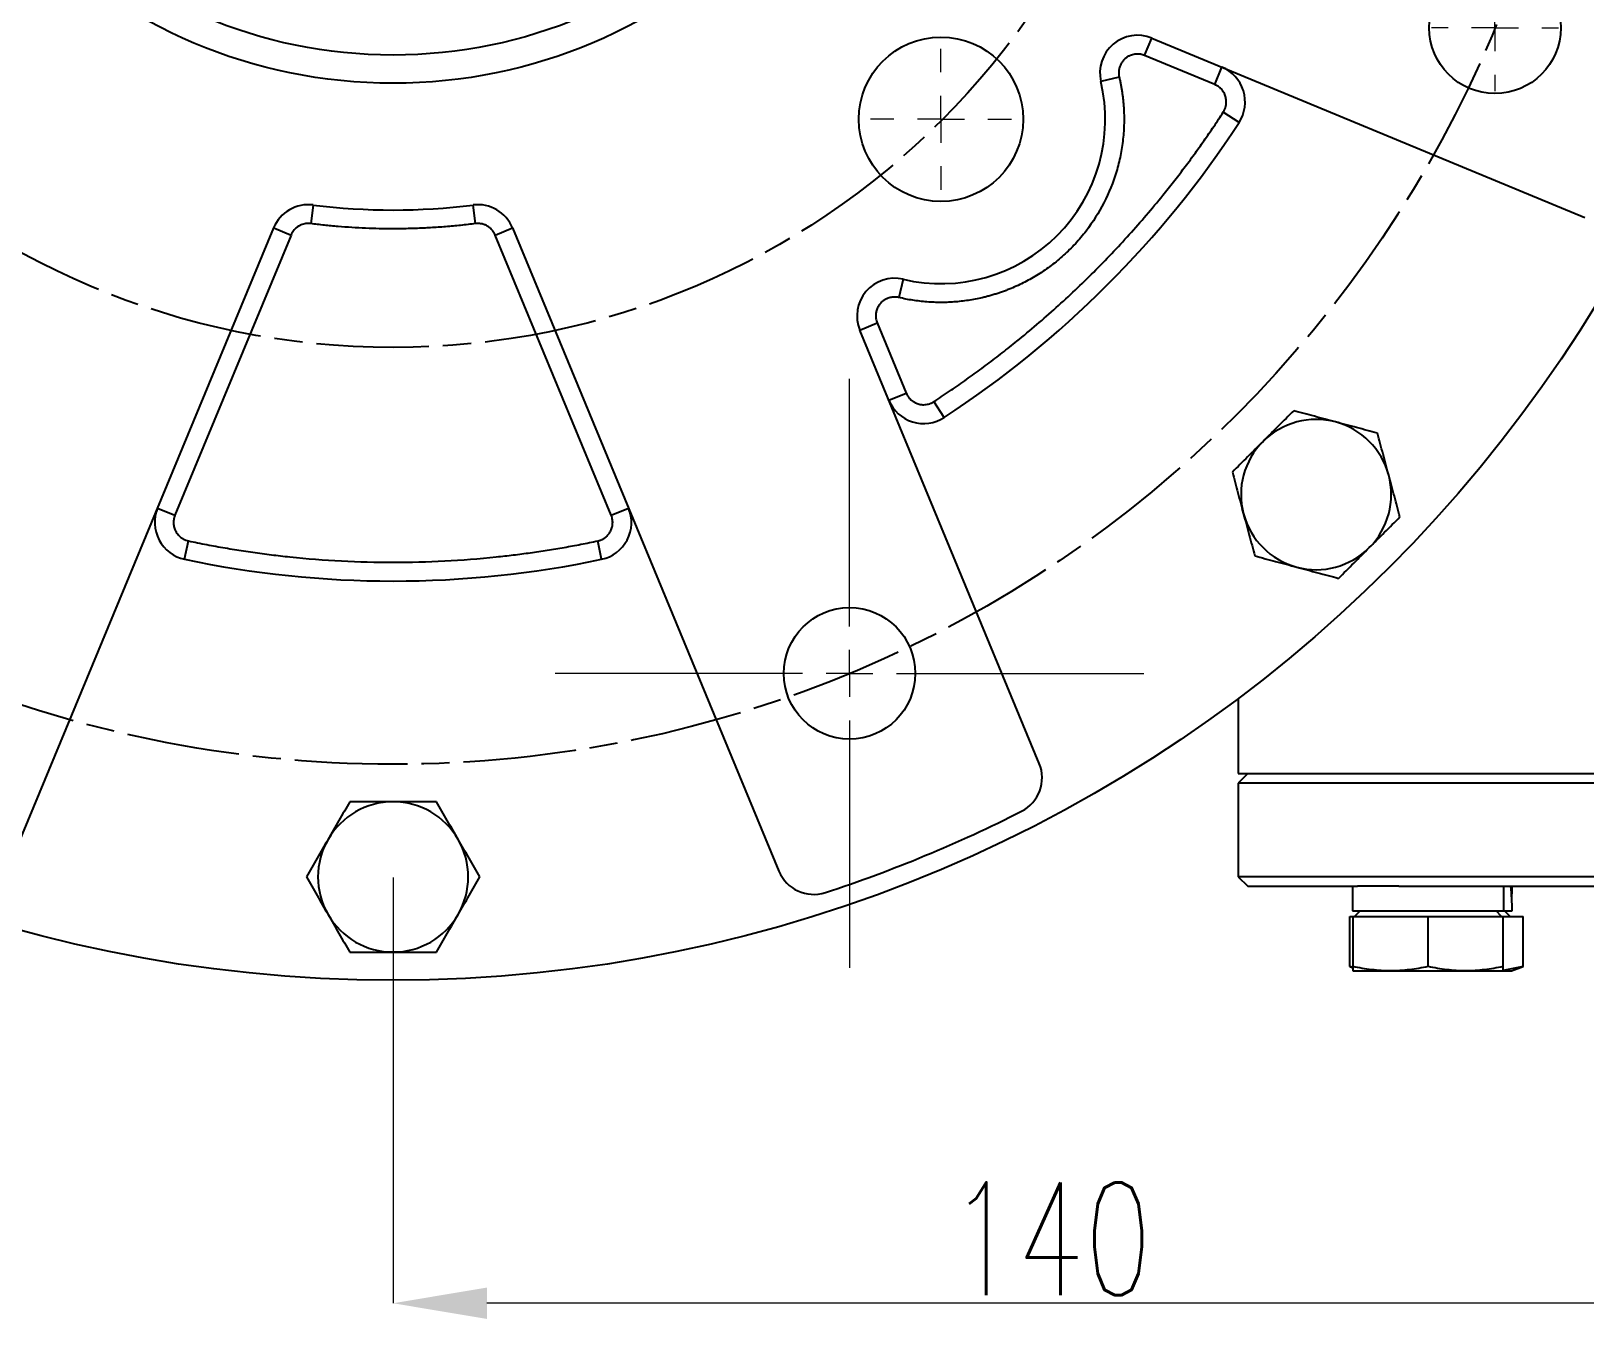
# Model space of a CAD drawing. Header units: millimetres. Extents: x 2451 to 4400, y 944 to 2322.
# Drawn here: x 3652.7 to 3818.1, y 1531.4 to 1668.5 of the extents above; entities that cross this region are included whole.
import ezdxf

# ---------------------------------------------------------------- set-up
doc = ezdxf.new("R2010")
doc.units = ezdxf.units.MM
doc.linetypes.add('AM_ISO08W050', pattern=[18, 12, -1.5, 3, -1.5])
for name, color, linetype, lineweight in [('10', 7, 'Continuous', 0), ('AM_5', 3, 'Continuous', 25), ('AM_7', 4, 'AM_ISO08W050', 25)]:
    doc.layers.add(name, color=color, linetype=linetype, lineweight=lineweight)
doc.styles.add('SLDTEXTSTYLE1', font='txt.shx', dxfattribs={"width": 0.7, "bigfont": 'gbcbig.shx'})
doc.dimstyles.new('SLDDIMSTYLE12$0', dxfattribs={"dimtxt": 12, "dimasz": 10, "dimexe": 0, "dimexo": 0.0625, "dimgap": 0.875, "dimtad": 1, "dimdec": 1, "dimlfac": 1.8, "dimrnd": 1e-09, "dimzin": 12, "dimdsep": 46, "dimtxsty": 'SLDTEXTSTYLE1', "dimcen": 0.09, "dimdle": 8.16, "dimclrd": 3, "dimclre": 3, "dimadec": 0, "dimazin": 3, "dimtfac": 1, "dimtdec": 1, "dimtofl": 0, "dimtmove": 0, "dimatfit": 3, "dimfxl": 0, "dimfrac": 2, "dimtolj": 1, "dimlwd": 5, "dimlwe": 5, "dimarcsym": 0})
doc.dimstyles.new('SLDDIMSTYLE12$3', dxfattribs={"dimtxt": 12, "dimasz": 10, "dimexe": 0, "dimexo": 0.0625, "dimgap": 0.875, "dimtad": 1, "dimdec": 1, "dimlfac": 1.8, "dimrnd": 1e-09, "dimzin": 12, "dimdsep": 46, "dimtxsty": 'SLDTEXTSTYLE1', "dimcen": 0.09, "dimdle": 8.16, "dimclrd": 3, "dimclre": 3, "dimadec": 0, "dimazin": 3, "dimtfac": 1, "dimtdec": 1, "dimtofl": 0, "dimtmove": 0, "dimatfit": 3, "dimfxl": 0, "dimfrac": 2, "dimtolj": 1, "dimlwd": 5, "dimlwe": 5, "dimarcsym": 0})

# ---------------------------------------------------------------- blocks, each defined once
blk = doc.blocks.new('SW_CENTERMARKSYMBOL_0')
at = {"layer": '10', "color": 0}
for p, q in [((0, 1), (0, 6.269)), ((0, 0), (0, 0.5)), ((-1, 0), (-6.269, 0)), ((0, 0), (-0.5, 0)), ((0, 0), (0, -0.5)), ((0, 0), (0.5, 0)), ((1, 0), (6.269, 0)), ((0, -1), (0, -6.269))]:
    blk.add_line(p, q, dxfattribs=at)
blk = doc.blocks.new('SW_CENTERMARKSYMBOL_8')
at = {"layer": '10', "color": 0}
for p, q in [((0, 1), (0, 1.5)), ((0, 0), (0, 0.5)), ((-1, 0), (-1.5, 0)), ((0, 0), (-0.5, 0)), ((0, 0), (0, -0.5)), ((0, 0), (0.5, 0)), ((1, 0), (1.5, 0)), ((0, -1), (0, -1.5))]:
    blk.add_line(p, q, dxfattribs=at)
blk = doc.blocks.new('SW_CENTERMARKSYMBOL_12')
at = {"layer": '10', "color": 0}
for p, q in [((0, 1), (0, 1.35)), ((0, 0), (0, 0.5)), ((-1, 0), (-1.35, 0)), ((0, 0), (-0.5, 0)), ((0, 0), (0, -0.5)), ((0, 0), (0.5, 0)), ((1, 0), (1.35, 0)), ((0, -1), (0, -1.35))]:
    blk.add_line(p, q, dxfattribs=at)
blk = doc.blocks.new('*D77')
at = {"layer": 'AM_5', "color": 3, "linetype": 'Continuous', "lineweight": 5, "transparency": 16777216}
blk.add_line((3528.99, 1833.97), (3561.27, 1810.78), dxfattribs=at)
at = {"layer": 'AM_5', "color": 3, "lineweight": 5, "transparency": 16777216}
for p, q in [((3691.22, 1717.35), (3691.22, 1717.53)), ((3691.13, 1717.44), (3691.31, 1717.44))]:
    blk.add_line(p, q, dxfattribs=at)
at = {"layer": 'AM_5', "color": 3, "transparency": 16777216}
blk.add_solid([(3562.25, 1812.14), (3560.3, 1809.43), (3569.4, 1804.95)], dxfattribs=at)
at = {"layer": 'Defpoints', "color": 0, "transparency": 16777216}
for p in [(3569.4, 1804.95), (3813.05, 1629.93)]:
    blk.add_point(p, dxfattribs=at)
at = {"layer": 'AM_5', "color": 0, "transparency": 16777216, "insert": (3545.08, 1830.88), "char_height": 12, "attachment_point": 5, "rotation": 324.3099, "style": 'SLDTEXTSTYLE1'}
blk.add_mtext('\\A1;∅300', dxfattribs=at)
blk = doc.blocks.new('*D81')
at = {"layer": 'AM_5', "color": 3, "linetype": 'Continuous', "lineweight": 5, "transparency": 16777216}
for p, q in [((3691.22, 1578.37), (3691.22, 1533.05)), ((3821.22, 1533.05), (3701.22, 1533.05))]:
    blk.add_line(p, q, dxfattribs=at)
at = {"layer": 'AM_5', "color": 3, "lineweight": 5, "transparency": 16777216}
blk.add_line((3831.22, 1561.47), (3831.22, 1533.05), dxfattribs=at)
at = {"layer": 'AM_5', "color": 3, "transparency": 16777216}
for points in [[(3701.22, 1534.72), (3701.22, 1531.38), (3691.22, 1533.05)], [(3821.22, 1534.72), (3821.22, 1531.38), (3831.22, 1533.05)]]:
    blk.add_solid(points, dxfattribs=at)
at = {"layer": 'Defpoints', "color": 0, "transparency": 16777216}
for p in [(3691.22, 1578.44), (3831.22, 1561.54), (3691.22, 1533.05)]:
    blk.add_point(p, dxfattribs=at)
at = {"layer": 'AM_5', "color": 0, "transparency": 16777216, "insert": (3761.22, 1539.92), "char_height": 12, "attachment_point": 5, "style": 'SLDTEXTSTYLE1'}
blk.add_mtext('\\A1;140', dxfattribs=at)
blk = doc.blocks.new('*D71')
at = {"layer": 'AM_5', "color": 3, "linetype": 'Continuous', "lineweight": 5, "transparency": 16777216}
blk.add_line((3514.18, 1811.73), (3570.3, 1781.84), dxfattribs=at)
at = {"layer": 'AM_5', "color": 3, "lineweight": 5, "transparency": 16777216}
for p, q in [((3691.22, 1717.35), (3691.22, 1717.53)), ((3691.13, 1717.44), (3691.31, 1717.44))]:
    blk.add_line(p, q, dxfattribs=at)
at = {"layer": 'AM_5', "color": 3, "transparency": 16777216}
blk.add_solid([(3571.09, 1783.31), (3569.52, 1780.37), (3579.13, 1777.14)], dxfattribs=at)
at = {"layer": 'Defpoints', "color": 0, "transparency": 16777216}
for p in [(3579.13, 1777.14), (3803.32, 1657.74)]:
    blk.add_point(p, dxfattribs=at)
at = {"layer": 'AM_5', "color": 0, "transparency": 16777216, "insert": (3531.78, 1810.14), "char_height": 12, "attachment_point": 5, "rotation": 331.9615, "style": 'SLDTEXTSTYLE1'}
blk.add_mtext('\\A1;∅254', dxfattribs=at)

msp = doc.modelspace()

# ---------------------------------------------------------------- linework, layer by layer
at = {"color": 7, "linetype": 'Continuous', "lineweight": 25}
for p, q in [((3771.251, 1665.889), (3772.016, 1667.736)), ((3772.016, 1667.736), (3818.134, 1648.634)), ((3778.715, 1662.797), (3771.251, 1665.889)), ((3778.715, 1662.797), (3779.48, 1664.644)), ((3768.539, 1663.581), (3766.592, 1663.122)), ((3781.301, 1658.766), (3779.626, 1659.857)), ((3682.703, 1649.973), (3682.452, 1647.989)), ((3699.996, 1647.989), (3699.746, 1649.973)), ((3650.137, 1579.047), (3678.506, 1647.536)), ((3680.354, 1646.77), (3667.995, 1616.935)), ((3678.506, 1647.536), (3680.354, 1646.77)), ((3702.095, 1646.77), (3703.942, 1647.536)), ((3714.453, 1616.935), (3702.095, 1646.77)), ((3703.942, 1647.536), (3732.311, 1579.047)), ((3745.54, 1642.069), (3745.08, 1640.123)), ((3740.925, 1636.645), (3742.773, 1637.411)), ((3760.028, 1590.528), (3740.925, 1636.645)), ((3742.773, 1637.411), (3745.865, 1629.946)), ((3744.017, 1629.181), (3745.865, 1629.946)), ((3749.896, 1627.36), (3748.804, 1629.036)), ((3666.148, 1617.7), (3667.995, 1616.935)), ((3714.453, 1616.935), (3716.301, 1617.7)), ((3781.601, 1617.658), (3781.907, 1616.51)), ((3669.017, 1612.256), (3669.43, 1614.213)), ((3713.431, 1612.256), (3713.018, 1614.213)), ((3781.224, 1597.437), (3781.224, 1589.437)), ((3782.224, 1589.437), (3781.224, 1588.437)), ((3781.224, 1589.437), (3881.224, 1589.437)), ((3781.224, 1588.437), (3781.224, 1578.437)), ((3831.224, 1588.437), (3781.224, 1588.437)), ((3781.224, 1578.437), (3782.224, 1577.437)), ((3881.224, 1578.437), (3781.224, 1578.437)), ((3782.224, 1577.437), (3793.912, 1577.437)), ((3793.383, 1577.437), (3793.383, 1574.837)), ((3798.335, 1577.437), (3793.912, 1577.437)), ((3798.335, 1577.437), (3862.986, 1577.437)), ((3809.483, 1574.837), (3809.483, 1577.437)), ((3793.094, 1568.888), (3793.094, 1574.237)), ((3793.094, 1574.237), (3793.433, 1574.237)), ((3793.383, 1574.837), (3809.483, 1574.837)), ((3793.433, 1574.237), (3793.433, 1568.888)), ((3793.433, 1574.237), (3801.433, 1574.237)), ((3794.198, 1574.837), (3793.598, 1574.237)), ((3801.433, 1568.888), (3801.433, 1574.237)), ((3801.433, 1574.237), (3809.433, 1574.237)), ((3809.268, 1574.237), (3808.668, 1574.837)), ((3809.433, 1574.237), (3811.569, 1574.237)), ((3809.433, 1568.888), (3809.433, 1574.237)), ((3809.483, 1574.837), (3810.382, 1574.837)), ((3810.167, 1574.237), (3809.567, 1574.837)), ((3811.569, 1568.888), (3811.569, 1574.237)), ((3793.094, 1568.888), (3793.433, 1568.764)), ((3793.433, 1568.822), (3793.094, 1568.888)), ((3811.569, 1568.888), (3809.433, 1568.471)), ((3810.332, 1568.437), (3811.569, 1568.888)), ((3793.433, 1568.437), (3797.433, 1568.437)), ((3797.433, 1568.437), (3805.433, 1568.437)), ((3805.433, 1568.437), (3809.433, 1568.437)), ((3809.433, 1568.437), (3810.332, 1568.437))]:
    msp.add_line(p, q, dxfattribs=at)
at = {"color": 7, "linetype": 'Continuous', "lineweight": 25, "flags": 128}
for points in [[(3690.754, 1586.473), (3692.023, 1586.447), (3692.362, 1586.406)], [(3691.952, 1570.42), (3690.516, 1570.418), (3690.342, 1570.436)]]:
    msp.add_lwpolyline(points, dxfattribs=at)
at = {"color": 7, "linetype": 'Continuous', "lineweight": 25}
for centre, radius in [((3691.224, 1717.437), 150), ((3691.224, 1717.437), 54.5), ((3691.224, 1717.437), 51.5), ((3808.557, 1668.836), 7), ((3749.56, 1659.101), 8.75), ((3739.825, 1600.105), 7)]:
    msp.add_circle(centre, radius, dxfattribs=at)
for centre, radius, start, end in [((3770.485, 1664.041), 4, 67.5, 193.28289), ((3777.95, 1660.949), 4, 326.92194, 67.5), ((3749.56, 1659.101), 17.5, 256.71711, 13.28289), ((3691.224, 1717.437), 107.5, 303.07806, 326.92194), ((3682.201, 1646.005), 4, 82.80094, 157.5), ((3691.224, 1717.437), 68, 262.80094, 277.19906), ((3700.247, 1646.005), 4, 22.5, 97.19906), ((3744.621, 1638.176), 4, 76.71711, 202.5), ((3747.712, 1630.712), 4, 202.5, 303.07806), ((3789.512, 1619.149), 8, 75, 135), ((3789.512, 1619.149), 8, 15, 75), ((3789.512, 1619.149), 8, 135, 195), ((3789.512, 1619.149), 8, 315, 15), ((3669.843, 1616.17), 4, 157.5, 258.07806), ((3712.605, 1616.17), 4, 281.92194, 22.5), ((3789.512, 1619.149), 8, 195, 255), ((3789.512, 1619.149), 8, 255, 315), ((3691.224, 1717.437), 107.5, 258.07806, 281.92194), ((3756.332, 1588.997), 4, 296.88103, 22.5), ((3691.224, 1578.437), 8, 90, 150), ((3691.224, 1578.437), 8, 30, 90), ((3691.224, 1717.437), 148, 288.11897, 296.88103), ((3691.224, 1578.437), 8, 150, 210), ((3691.224, 1578.437), 8, 330, 30), ((3736.007, 1580.578), 4, 202.5, 288.11897), ((3691.224, 1578.437), 8, 210, 270), ((3691.224, 1578.437), 8, 270, 330)]:
    msp.add_arc(centre, radius, start, end, dxfattribs=at)
for centre, start_param, end_param in [((3802.332, 1574.837), 4.712389, 4.8999603), ((3802.332, 1577.437), 4.6190167, 4.712389)]:
    msp.add_ellipse(centre, major_axis=(0, 13.943), ratio=0.5773503, start_param=start_param, end_param=end_param, dxfattribs=at)
for points, knots in [([(3769.72, 1665.889), (3769.678, 1665.87), (3769.595, 1665.834), (3769.475, 1665.769), (3769.36, 1665.696), (3769.249, 1665.615), (3769.087, 1665.479), (3768.89, 1665.266), (3768.695, 1664.957), (3768.558, 1664.619), (3768.495, 1664.305), (3768.481, 1664.032), (3768.494, 1663.804), (3768.524, 1663.656), (3768.539, 1663.581)], [0, 0, 0, 0, 0.0486292, 0.0969319, 0.1451349, 0.1934665, 0.2421531, 0.3710049, 0.5000401, 0.628892, 0.7579273, 0.8387546, 0.9190929, 1, 1, 1, 1]), ([(3771.251, 1665.889), (3771.21, 1665.905), (3771.128, 1665.937), (3771.003, 1665.974), (3770.876, 1666.004), (3770.747, 1666.025), (3770.617, 1666.038), (3770.442, 1666.044), (3770.224, 1666.029), (3769.966, 1665.98), (3769.802, 1665.919), (3769.72, 1665.889)], [0, 0, 0, 0, 0.0839092, 0.1671165, 0.24998, 0.3328626, 0.4161267, 0.50013, 0.6671619, 0.8328171, 1, 1, 1, 1]), ([(3768.539, 1663.581), (3768.569, 1663.449), (3768.63, 1663.185), (3768.71, 1662.787), (3768.783, 1662.388), (3768.847, 1661.987), (3768.903, 1661.585), (3768.951, 1661.182), (3768.99, 1660.778), (3769.053, 1659.942), (3769.081, 1658.67), (3768.967, 1656.952), (3768.7, 1655.23), (3768.127, 1652.936), (3767.016, 1650.165), (3765.418, 1647.644), (3763.892, 1645.838), (3762.652, 1644.614), (3761.324, 1643.517), (3760.164, 1642.719), (3759.212, 1642.151), (3758.498, 1641.764), (3757.77, 1641.405), (3757.272, 1641.192), (3757.023, 1641.085)], [0, 0, 0, 0, 0.0147975, 0.0295764, 0.044343, 0.0591038, 0.0738651, 0.0886335, 0.1034154, 0.1182171, 0.180138, 0.2420776, 0.3060464, 0.3700337, 0.5000032, 0.6299727, 0.6939414, 0.7579287, 0.8198497, 0.8817893, 0.9113641, 0.9408899, 0.970418, 1, 1, 1, 1]), ([(3779.626, 1659.857), (3779.652, 1659.899), (3779.703, 1659.982), (3779.769, 1660.113), (3779.825, 1660.247), (3779.871, 1660.386), (3779.907, 1660.528), (3779.949, 1660.768), (3779.96, 1661.112), (3779.875, 1661.545), (3779.701, 1661.951), (3779.468, 1662.268), (3779.22, 1662.503), (3778.981, 1662.674), (3778.804, 1662.756), (3778.715, 1662.797)], [0, 0, 0, 0, 0.0420667, 0.08369, 0.1250941, 0.1665067, 0.2081554, 0.2502638, 0.3750953, 0.5000815, 0.6249131, 0.7498994, 0.8335363, 0.916296, 1, 1, 1, 1]), ([(3748.804, 1629.036), (3749.082, 1629.218), (3749.637, 1629.582), (3750.463, 1630.137), (3751.284, 1630.699), (3752.099, 1631.27), (3752.909, 1631.847), (3753.713, 1632.433), (3754.512, 1633.026), (3755.305, 1633.626), (3756.092, 1634.235), (3756.875, 1634.85), (3758.822, 1636.414), (3761.865, 1639.014), (3765.858, 1642.804), (3769.647, 1646.796), (3772.427, 1650.049), (3774.327, 1652.436), (3775.439, 1653.882), (3776.525, 1655.347), (3777.585, 1656.832), (3778.622, 1658.333), (3779.291, 1659.349), (3779.626, 1659.857)], [0, 0, 0, 0, 0.022681, 0.0453532, 0.0680184, 0.0906789, 0.1133365, 0.1359933, 0.1586513, 0.1813126, 0.2039791, 0.2266529, 0.2493359, 0.3746623, 0.5000011, 0.6253275, 0.7506663, 0.7922409, 0.8337913, 0.87533, 0.9168694, 0.9584219, 1, 1, 1, 1]), ([(3682.452, 1647.989), (3682.409, 1647.994), (3682.323, 1648.003), (3682.194, 1648.006), (3682.064, 1648.002), (3681.892, 1647.984), (3681.679, 1647.943), (3681.517, 1647.883), (3681.436, 1647.853)], [0, 0, 0, 0, 0.1251974, 0.2499333, 0.374735, 0.500129, 0.7499334, 1, 1, 1, 1]), ([(3699.996, 1647.989), (3699.732, 1647.957), (3699.202, 1647.891), (3698.407, 1647.805), (3697.611, 1647.728), (3696.815, 1647.659), (3696.018, 1647.6), (3695.22, 1647.55), (3694.422, 1647.509), (3693.623, 1647.477), (3692.824, 1647.454), (3692.024, 1647.44), (3691.002, 1647.434), (3689.758, 1647.447), (3688.292, 1647.493), (3686.829, 1647.57), (3685.368, 1647.678), (3683.908, 1647.814), (3682.937, 1647.931), (3682.452, 1647.989)], [0, 0, 0, 0, 0.04549678, 0.09096737, 0.13641769, 0.18185369, 0.22728128, 0.27270643, 0.31813506, 0.36357311, 0.40902653, 0.45450124, 0.50000317, 0.58339263, 0.66671065, 0.74999379, 0.83327866, 0.91660188, 1, 1, 1, 1]), ([(3702.095, 1646.77), (3702.078, 1646.809), (3702.044, 1646.887), (3701.984, 1646.999), (3701.918, 1647.106), (3701.845, 1647.21), (3701.722, 1647.363), (3701.532, 1647.55), (3701.256, 1647.742), (3700.953, 1647.887), (3700.669, 1647.966), (3700.419, 1648.001), (3700.207, 1648.009), (3700.067, 1647.996), (3699.996, 1647.989)], [0, 0, 0, 0, 0.0488292, 0.0973789, 0.1458459, 0.1944277, 0.2433207, 0.3715761, 0.5000347, 0.6282901, 0.7567487, 0.8379409, 0.9187192, 1, 1, 1, 1]), ([(3681.436, 1647.853), (3681.396, 1647.835), (3681.315, 1647.8), (3681.2, 1647.738), (3681.089, 1647.669), (3680.983, 1647.593), (3680.882, 1647.51), (3680.754, 1647.39), (3680.61, 1647.226), (3680.463, 1647.009), (3680.39, 1646.85), (3680.354, 1646.77)], [0, 0, 0, 0, 0.08390923, 0.16711646, 0.24997998, 0.33286256, 0.41612671, 0.50013, 0.66716188, 0.8328171, 1, 1, 1, 1]), ([(3743.855, 1640.024), (3743.817, 1640.007), (3743.74, 1639.974), (3743.629, 1639.914), (3743.522, 1639.849), (3743.419, 1639.777), (3743.321, 1639.698), (3743.159, 1639.55), (3742.954, 1639.309), (3742.76, 1638.947), (3742.642, 1638.554), (3742.612, 1638.196), (3742.635, 1637.894), (3742.685, 1637.646), (3742.743, 1637.49), (3742.773, 1637.411)], [0, 0, 0, 0, 0.0402761, 0.0802426, 0.1200582, 0.159883, 0.1998773, 0.2401994, 0.3700431, 0.5000574, 0.6299012, 0.7599156, 0.8401208, 0.919721, 1, 1, 1, 1]), ([(3745.08, 1640.123), (3745.039, 1640.131), (3744.958, 1640.149), (3744.834, 1640.166), (3744.71, 1640.176), (3744.585, 1640.177), (3744.432, 1640.17), (3744.253, 1640.146), (3744.05, 1640.098), (3743.92, 1640.049), (3743.855, 1640.024)], [0, 0, 0, 0, 0.1003372, 0.2001203, 0.2997411, 0.3995937, 0.500069, 0.6669211, 0.8329559, 1, 1, 1, 1]), ([(3757.023, 1641.085), (3756.889, 1641.031), (3756.622, 1640.922), (3756.217, 1640.771), (3755.81, 1640.628), (3755.399, 1640.494), (3754.985, 1640.369), (3754.569, 1640.253), (3753.794, 1640.057), (3752.651, 1639.827), (3751.129, 1639.644), (3749.597, 1639.581), (3748.324, 1639.629), (3747.313, 1639.726), (3746.564, 1639.828), (3745.819, 1639.957), (3745.326, 1640.067), (3745.08, 1640.123)], [0, 0, 0, 0, 0.0355382, 0.0710345, 0.1065064, 0.1419713, 0.1774468, 0.2129503, 0.2484992, 0.3742302, 0.5000052, 0.6257361, 0.7515111, 0.813672, 0.8757446, 0.9378227, 1, 1, 1, 1]), ([(3745.865, 1629.946), (3745.882, 1629.908), (3745.915, 1629.831), (3745.974, 1629.72), (3746.039, 1629.613), (3746.111, 1629.51), (3746.19, 1629.412), (3746.338, 1629.25), (3746.58, 1629.045), (3746.942, 1628.852), (3747.335, 1628.733), (3747.692, 1628.703), (3747.995, 1628.726), (3748.242, 1628.776), (3748.399, 1628.835), (3748.478, 1628.864)], [0, 0, 0, 0, 0.0402761, 0.0802426, 0.1200582, 0.159883, 0.1998773, 0.2401994, 0.3700431, 0.5000574, 0.6299012, 0.7599156, 0.8401208, 0.919721, 1, 1, 1, 1]), ([(3748.478, 1628.864), (3748.515, 1628.88), (3748.591, 1628.913), (3748.7, 1628.971), (3748.769, 1629.014), (3748.804, 1629.036)], [0, 0, 0, 0, 0.3335445, 0.6664555, 1, 1, 1, 1]), ([(3787.121, 1628.072), (3786.581, 1627.532), (3786.039, 1626.991), (3784.951, 1625.902), (3784.405, 1625.356), (3783.855, 1624.806)], [0, 0, 0, 0, 0.5, 0.5, 1, 1, 1, 1]), ([(3791.583, 1626.877), (3790.832, 1627.078), (3790.085, 1627.278), (3788.599, 1627.676), (3787.859, 1627.875), (3787.121, 1628.072)], [0, 0, 0, 0, 0.5, 0.5, 1, 1, 1, 1]), ([(3796.044, 1625.681), (3795.306, 1625.879), (3794.566, 1626.077), (3793.08, 1626.476), (3792.333, 1626.676), (3791.583, 1626.877)], [0, 0, 0, 0, 0.5, 0.5, 1, 1, 1, 1]), ([(3797.239, 1621.22), (3797.038, 1621.971), (3796.838, 1622.717), (3796.44, 1624.204), (3796.242, 1624.944), (3796.044, 1625.681)], [0, 0, 0, 0, 0.5, 0.5, 1, 1, 1, 1]), ([(3783.855, 1624.806), (3783.306, 1624.257), (3782.759, 1623.71), (3781.671, 1622.622), (3781.129, 1622.08), (3780.589, 1621.54)], [0, 0, 0, 0, 0.5, 0.5, 1, 1, 1, 1]), ([(3780.589, 1621.54), (3780.787, 1620.803), (3780.985, 1620.063), (3781.383, 1618.576), (3781.583, 1617.83), (3781.785, 1617.079)], [0, 0, 0, 0, 0.5, 0.5, 1, 1, 1, 1]), ([(3798.435, 1616.759), (3798.237, 1617.496), (3798.039, 1618.236), (3797.641, 1619.723), (3797.441, 1620.469), (3797.239, 1621.22)], [0, 0, 0, 0, 0.5, 0.5, 1, 1, 1, 1]), ([(3667.995, 1616.935), (3667.978, 1616.889), (3667.942, 1616.798), (3667.901, 1616.657), (3667.871, 1616.515), (3667.851, 1616.371), (3667.842, 1616.225), (3667.845, 1615.981), (3667.897, 1615.64), (3668.06, 1615.23), (3668.306, 1614.863), (3668.593, 1614.595), (3668.879, 1614.409), (3669.146, 1614.285), (3669.335, 1614.237), (3669.43, 1614.213)], [0, 0, 0, 0, 0.0420667, 0.08369, 0.1250941, 0.1665067, 0.2081554, 0.2502638, 0.3750953, 0.5000815, 0.6249131, 0.7498994, 0.8335363, 0.916296, 1, 1, 1, 1]), ([(3713.37, 1614.322), (3713.409, 1614.339), (3713.486, 1614.372), (3713.597, 1614.431), (3713.704, 1614.497), (3713.806, 1614.569), (3713.904, 1614.647), (3714.067, 1614.796), (3714.271, 1615.037), (3714.465, 1615.399), (3714.584, 1615.792), (3714.614, 1616.149), (3714.59, 1616.452), (3714.541, 1616.699), (3714.482, 1616.856), (3714.453, 1616.935)], [0, 0, 0, 0, 0.0402761, 0.0802426, 0.1200582, 0.159883, 0.1998773, 0.2401994, 0.3700431, 0.5000574, 0.6299012, 0.7599156, 0.8401208, 0.919721, 1, 1, 1, 1]), ([(3781.785, 1617.079), (3781.986, 1616.328), (3782.186, 1615.582), (3782.584, 1614.095), (3782.782, 1613.355), (3782.98, 1612.617)], [0, 0, 0, 0, 0.5, 0.5, 1, 1, 1, 1]), ([(3795.169, 1613.493), (3795.718, 1614.042), (3796.265, 1614.589), (3797.353, 1615.677), (3797.895, 1616.219), (3798.435, 1616.759)], [0, 0, 0, 0, 0.5, 0.5, 1, 1, 1, 1]), ([(3669.43, 1614.213), (3669.755, 1614.145), (3670.405, 1614.01), (3671.382, 1613.819), (3672.36, 1613.636), (3673.339, 1613.463), (3674.321, 1613.299), (3675.303, 1613.144), (3676.287, 1612.998), (3677.273, 1612.862), (3678.26, 1612.735), (3679.248, 1612.618), (3681.731, 1612.346), (3685.721, 1612.033), (3691.224, 1611.89), (3696.727, 1612.033), (3700.993, 1612.367), (3704.024, 1612.711), (3705.833, 1612.948), (3707.637, 1613.216), (3709.436, 1613.516), (3711.231, 1613.845), (3712.422, 1614.09), (3713.018, 1614.213)], [0, 0, 0, 0, 0.022681, 0.0453532, 0.0680184, 0.0906789, 0.1133365, 0.1359933, 0.1586513, 0.1813126, 0.2039791, 0.2266529, 0.2493359, 0.3746623, 0.5000011, 0.6253275, 0.7506663, 0.7922409, 0.8337913, 0.87533, 0.9168694, 0.9584219, 1, 1, 1, 1]), ([(3713.018, 1614.213), (3713.058, 1614.222), (3713.138, 1614.241), (3713.256, 1614.277), (3713.332, 1614.307), (3713.37, 1614.322)], [0, 0, 0, 0, 0.3335445, 0.6664555, 1, 1, 1, 1]), ([(3791.903, 1610.227), (3792.443, 1610.766), (3792.984, 1611.308), (3794.073, 1612.396), (3794.619, 1612.943), (3795.169, 1613.493)], [0, 0, 0, 0, 0.5, 0.5, 1, 1, 1, 1]), ([(3782.98, 1612.617), (3783.718, 1612.42), (3784.457, 1612.222), (3785.944, 1611.823), (3786.691, 1611.623), (3787.441, 1611.422)], [0, 0, 0, 0, 0.5, 0.5, 1, 1, 1, 1]), ([(3787.441, 1611.422), (3788.192, 1611.221), (3788.939, 1611.021), (3790.425, 1610.622), (3791.165, 1610.424), (3791.903, 1610.227)], [0, 0, 0, 0, 0.5, 0.5, 1, 1, 1, 1]), ([(3686.605, 1586.437), (3686.224, 1585.776), (3685.841, 1585.113), (3685.071, 1583.78), (3684.684, 1583.11), (3684.296, 1582.437)], [0, 0, 0, 0, 0.5, 0.5, 1, 1, 1, 1]), ([(3691.224, 1586.437), (3690.447, 1586.437), (3689.674, 1586.437), (3688.135, 1586.437), (3687.369, 1586.437), (3686.605, 1586.437)], [0, 0, 0, 0, 0.5, 0.5, 1, 1, 1, 1]), ([(3695.843, 1586.437), (3695.079, 1586.437), (3694.313, 1586.437), (3692.774, 1586.437), (3692.001, 1586.437), (3691.224, 1586.437)], [0, 0, 0, 0, 0.5, 0.5, 1, 1, 1, 1]), ([(3698.152, 1582.437), (3697.764, 1583.11), (3697.377, 1583.78), (3696.608, 1585.113), (3696.225, 1585.776), (3695.843, 1586.437)], [0, 0, 0, 0, 0.5, 0.5, 1, 1, 1, 1]), ([(3684.296, 1582.437), (3683.907, 1581.764), (3683.521, 1581.095), (3682.751, 1579.762), (3682.368, 1579.099), (3681.987, 1578.437)], [0, 0, 0, 0, 0.5, 0.5, 1, 1, 1, 1]), ([(3700.462, 1578.437), (3700.08, 1579.099), (3699.697, 1579.762), (3698.927, 1581.095), (3698.541, 1581.764), (3698.152, 1582.437)], [0, 0, 0, 0, 0.5, 0.5, 1, 1, 1, 1]), ([(3681.987, 1578.437), (3682.368, 1577.776), (3682.751, 1577.113), (3683.521, 1575.78), (3683.907, 1575.11), (3684.296, 1574.437)], [0, 0, 0, 0, 0.5, 0.5, 1, 1, 1, 1]), ([(3698.152, 1574.437), (3698.541, 1575.11), (3698.927, 1575.78), (3699.697, 1577.113), (3700.08, 1577.776), (3700.462, 1578.437)], [0, 0, 0, 0, 0.5, 0.5, 1, 1, 1, 1]), ([(3684.296, 1574.437), (3684.684, 1573.764), (3685.071, 1573.095), (3685.841, 1571.762), (3686.224, 1571.099), (3686.605, 1570.437)], [0, 0, 0, 0, 0.5, 0.5, 1, 1, 1, 1]), ([(3695.843, 1570.437), (3696.225, 1571.099), (3696.608, 1571.762), (3697.377, 1573.095), (3697.764, 1573.764), (3698.152, 1574.437)], [0, 0, 0, 0, 0.5, 0.5, 1, 1, 1, 1]), ([(3686.605, 1570.437), (3687.369, 1570.437), (3688.135, 1570.437), (3689.674, 1570.437), (3690.447, 1570.437), (3691.224, 1570.437)], [0, 0, 0, 0, 0.5, 0.5, 1, 1, 1, 1]), ([(3691.224, 1570.437), (3692.001, 1570.437), (3692.774, 1570.437), (3694.313, 1570.437), (3695.079, 1570.437), (3695.843, 1570.437)], [0, 0, 0, 0, 0.5, 0.5, 1, 1, 1, 1]), ([(3797.433, 1568.437), (3796.76, 1568.437), (3796.091, 1568.479), (3794.758, 1568.635), (3794.095, 1568.749), (3793.433, 1568.888)], [0, 0, 0, 0, 0.5, 0.5, 1, 1, 1, 1]), ([(3793.433, 1568.888), (3793.433, 1568.749), (3793.433, 1568.635), (3793.433, 1568.479), (3793.433, 1568.437), (3793.433, 1568.437)], [0, 0, 0, 0, 0.5, 0.5, 1, 1, 1, 1]), ([(3801.433, 1568.888), (3800.772, 1568.749), (3800.109, 1568.635), (3798.776, 1568.479), (3798.106, 1568.437), (3797.433, 1568.437)], [0, 0, 0, 0, 0.5, 0.5, 1, 1, 1, 1]), ([(3805.433, 1568.437), (3804.76, 1568.437), (3804.091, 1568.479), (3802.758, 1568.635), (3802.095, 1568.749), (3801.433, 1568.888)], [0, 0, 0, 0, 0.5, 0.5, 1, 1, 1, 1]), ([(3809.433, 1568.888), (3808.772, 1568.749), (3808.109, 1568.635), (3806.776, 1568.479), (3806.106, 1568.437), (3805.433, 1568.437)], [0, 0, 0, 0, 0.5, 0.5, 1, 1, 1, 1]), ([(3809.433, 1568.437), (3809.433, 1568.437), (3809.433, 1568.479), (3809.433, 1568.635), (3809.433, 1568.749), (3809.433, 1568.888)], [0, 0, 0, 0, 0.5, 0.5, 1, 1, 1, 1])]:
    msp.add_open_spline(points, degree=3, knots=knots, dxfattribs=at)
at = {"layer": 'AM_7'}
for radius in [127, 82.633]:
    msp.add_circle((3691.224, 1717.437), radius, dxfattribs=at)

# ---------------------------------------------------------------- block references
at = {"layer": '10', "xscale": 5, "yscale": 5, "zscale": 5}
for name, p in [('SW_CENTERMARKSYMBOL_12', (3808.557, 1668.836)), ('SW_CENTERMARKSYMBOL_8', (3749.56, 1659.101)), ('SW_CENTERMARKSYMBOL_0', (3739.825, 1600.105))]:
    msp.add_blockref(name, p, dxfattribs=at)

# ---------------------------------------------------------------- dimensions: what is measured, and where the dimension line sits
at = {"layer": 'AM_5'}
dim = msp.add_diameter_dim_2p(p1=(3813.052, 1629.927), p2=(3569.396, 1804.947), dimstyle='SLDDIMSTYLE12$3', override={"dimlfac": 1, "dimpost": ''}, dxfattribs=at)
dim.commit()
dim.dimension.update_dxf_attribs({"geometry": '*D77', "text_midpoint": (3545.082, 1830.877)})
dim = msp.add_diameter_dim_2p(p1=(3803.318, 1657.739), p2=(3579.13, 1777.135), dimstyle='SLDDIMSTYLE12$3', override={"dimlfac": 1, "dimpost": ''}, dxfattribs=at)
dim.commit()
dim.dimension.update_dxf_attribs({"geometry": '*D71', "text_midpoint": (3528.546, 1804.075), "dimtype": 163})
dim = msp.add_linear_dim(base=(3691.224, 1533.049), p1=(3831.224, 1561.537), p2=(3691.224, 1578.437), dimstyle='SLDDIMSTYLE12$0', override={"dimlfac": 1}, dxfattribs=at)
dim.commit()
dim.dimension.update_dxf_attribs({"geometry": '*D81', "text_midpoint": (3761.224, 1539.924)})

doc.saveas('drawing.dxf')
